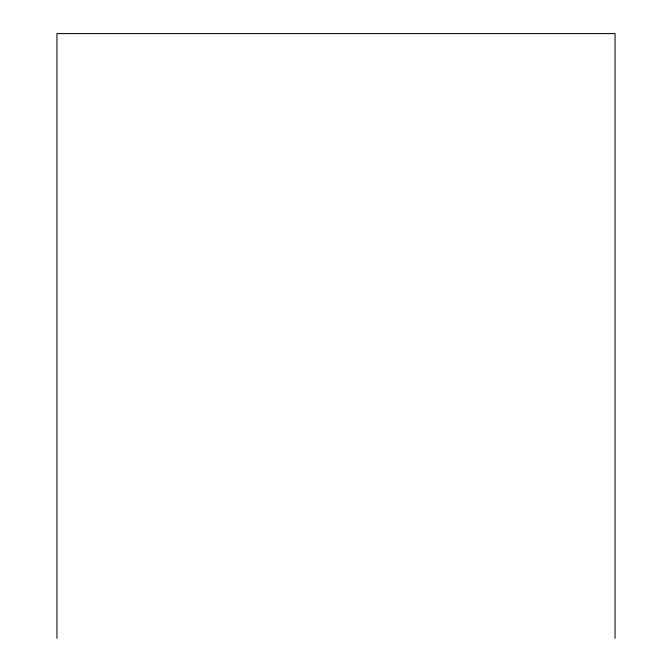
<?xml version="1.0" encoding="UTF-8"?>
<svg xmlns="http://www.w3.org/2000/svg" width="672" height="672" viewBox="0 0 672 672"><rect width="100%" height="100%" fill="white"/><g stroke="black" fill="none" stroke-linecap="round" stroke-linejoin="round"><path stroke-width="1.01" d="M615.056 638.4L615.056 33.6L56.944 33.6L56.944 638.4"/></g></svg>
